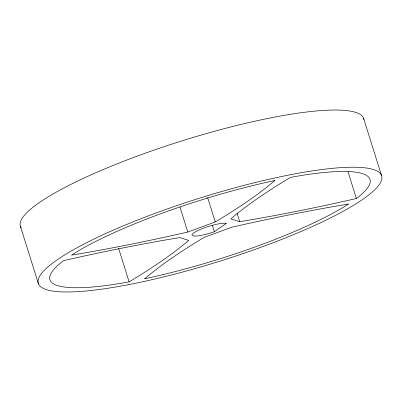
<?xml version="1.0" encoding="UTF-8"?>
<svg xmlns="http://www.w3.org/2000/svg" width="402" height="402" viewBox="0 0 402 402"><rect width="100%" height="100%" fill="white"/><g stroke="black" fill="none" stroke-linecap="round" stroke-linejoin="round"><path stroke-width="0.6" d="M356.408 198.513L358.267 197.091A167.699 30.848 -17.4 0 0 291.802 177.151L290.43 177.423A550.559 101.274 -17.4 0 0 230.838 218.854L239.708 221.703A552.986 101.721 -17.4 0 0 356.408 198.513L348.006 171.699M214.351 231.708L226.411 223.346L226.11 223.286A18.598 3.422 -17.4 0 0 218.211 223.934L217.547 224.065A18.598 3.422 -17.4 0 0 198.618 230.215L198.045 230.482A18.598 3.422 -17.4 0 0 194.689 232.291L193.628 233.009A18.598 3.422 -17.4 0 0 201.352 235.326L202.015 235.195A18.598 3.422 -17.4 0 0 214.351 231.708L212.296 225.155M187.819 232.019L215.276 221.944A550.559 101.274 -17.4 0 0 274.862 180.518L273.883 180.714A167.699 30.848 -17.4 0 0 73.878 253.612L71.506 255.134A549.333 101.048 -17.4 0 0 187.819 232.019L179.975 206.995M129.107 281.852L128.122 282.048A167.699 30.848 -17.4 0 1 61.657 262.104L63.421 260.692A550.413 101.249 -17.4 0 1 179.855 237.557L188.719 240.406A550.981 101.354 -17.4 0 1 129.107 281.852L118.65 248.486M363.549 118.168L381.473 175.367M237.095 213.361L239.708 221.703M207.618 197.518L215.276 221.944M20.527 226.633L38.451 283.832M21.19 227.874A179.895 33.095 -17.4 0 1 179.744 141.574A179.895 33.095 -17.4 0 1 363.91 119.505M348.449 204.05L346.047 205.588A167.699 30.848 -17.4 0 1 146.042 278.486L144.675 278.757A550.981 101.354 -17.4 0 1 204.286 237.316L231.743 227.241A553.011 101.726 -17.4 0 1 348.449 204.05M128.439 284.686A179.895 33.095 -17.4 0 0 381.84 176.704A179.895 33.095 -17.4 0 0 119.61 227.406A179.895 33.095 -17.4 0 0 128.439 284.686"/></g></svg>
